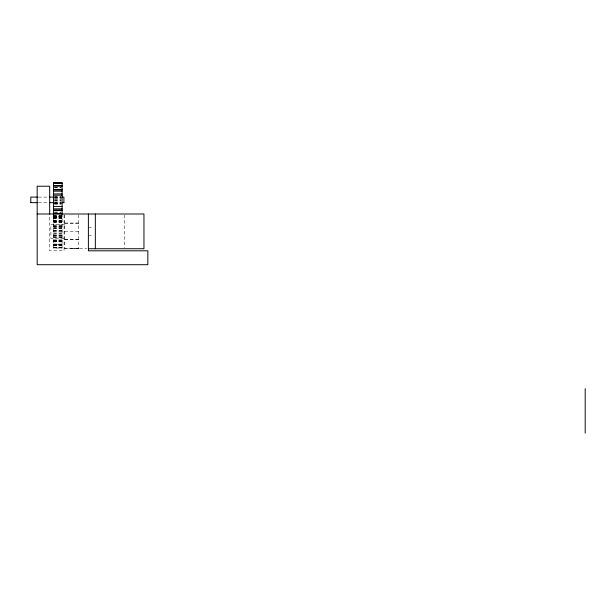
<?xml version="1.0" encoding="UTF-8"?>
<svg xmlns="http://www.w3.org/2000/svg" width="616" height="616" viewBox="0 0 616 616"><rect width="100%" height="100%" fill="white"/><g stroke="black" fill="none" stroke-linecap="round" stroke-linejoin="round"><path stroke-width="0.46" stroke-dasharray="3.08 2.31" d="M54.454 187.341L61.138 187.341M54.454 187.587L61.138 187.587M54.454 196.381L61.138 196.381M54.454 197.02L61.138 197.02M38.361 197.097L48.764 197.097M54.439 197.097L61.061 197.097M54.454 197.713L61.138 197.713M54.454 198.021L62.093 198.021M54.454 198.983L61.138 198.983M54.454 199.13L61.138 199.13M54.454 200.339L61.138 200.339M54.454 200.539L61.138 200.539M54.454 201.956L61.138 201.956M54.454 202.248L61.138 202.248M38.361 202.656L48.764 202.656M54.439 202.656L61.061 202.656M54.454 203.28L61.138 203.28M54.454 203.58L62.093 203.58M54.454 203.634L61.138 203.634M54.454 204.512L61.138 204.512M54.454 212.073L61.138 212.073M54.454 212.32L61.138 212.32M53.492 215.23L62.093 215.23M53.492 215.769L62.093 215.769M53.492 216.278L62.093 216.278M53.492 216.37L62.093 216.37M53.492 216.57L62.093 216.647M53.492 216.786L62.093 216.786M53.492 216.809L62.093 216.809M53.492 216.94L62.093 216.955M53.492 217.425L62.093 217.425M53.492 217.602L62.093 217.602M53.492 217.818L62.093 217.733M53.492 218.241L62.093 218.241M53.492 218.349L62.093 218.349M53.492 220.566L62.093 220.566M53.492 220.736L62.093 220.736M53.492 221.09L62.093 221.09M53.492 221.337L62.093 221.337M53.492 221.514L62.093 221.514M53.492 221.706L62.093 221.706M53.492 222.26L62.093 222.26M53.492 222.522L62.093 222.522M64.765 223.03L78.663 223.03M64.765 223.269L78.663 223.269M64.765 224.416L50.874 224.416L50.874 238.315L64.765 238.315M53.492 225.017L62.093 225.017M53.492 225.248L62.093 225.248M53.492 226.265L62.093 226.265M53.492 226.503L62.093 226.503M53.492 227.073L62.093 227.073M88.388 227.196L93.594 227.196M53.492 227.366L62.093 227.366M53.492 228.459L62.093 228.459M53.492 228.759L62.093 228.759M53.492 230.415L62.093 230.415M53.492 230.669L62.093 230.669M64.765 231.362L78.663 231.362M53.492 231.77L62.093 231.77M53.492 232.024L62.093 232.024M53.492 233.687L62.093 233.687M53.492 233.988L62.093 233.988M53.492 235.073L62.093 235.073M53.492 235.374L62.093 235.374M88.388 235.535L93.594 235.535M53.492 235.936L62.093 235.936M53.492 236.174L62.093 236.174M53.492 237.191L62.093 237.191M53.492 237.43L62.093 237.43M64.765 239.462L78.663 239.462M64.765 239.701L78.663 239.701M53.492 239.924L62.093 239.924M53.492 240.186L62.093 240.186M53.492 240.74L62.093 240.74M53.492 240.925L62.093 240.925M53.492 241.102L62.093 241.102M53.492 241.349L62.093 241.349M53.492 241.703L62.093 241.703M53.492 241.88L62.093 241.88M53.492 244.09L62.093 244.09M53.492 244.206L62.093 244.206M53.492 244.837L62.093 244.837M53.492 245.014L62.093 245.014M53.492 245.499L62.093 245.484M53.492 245.63L62.093 245.63M53.492 245.792L62.093 245.792M53.492 247.678L62.093 247.678M53.492 247.748L62.093 247.748M53.492 247.963L62.093 247.963M64.765 214.969L64.765 248.733L86.617 248.733M71.718 248.733L78.663 248.733L78.663 213.998M64.765 248.725L78.663 248.733M124.501 214.938L124.501 247.794M64.072 214.945L64.072 250.812L49.673 250.812L49.673 213.998M62.093 213.336L62.093 248.009L53.492 248.009L53.492 214.43M62.093 244.621L53.492 244.621L62.093 244.714"/><path stroke-width="0.92" d="M53.492 183.391L62.093 183.391M53.492 185.447L62.093 185.447M53.492 186.248L62.093 186.248M53.492 189.374L62.093 189.374M53.492 189.99L62.093 189.99M53.492 191.168L62.093 191.168M53.492 193.901L62.093 193.901M53.492 195.203L62.093 195.156M37.422 197.097L30.8 197.097L30.8 202.649M49.711 197.097L53.492 197.097M62.008 197.097L63.895 197.097L63.895 202.649M30.8 202.656L37.422 202.656M49.711 202.656L53.492 202.656M62.008 202.656L63.895 202.656M53.492 206.429L62.093 206.429M53.492 208.839L62.093 208.839M53.492 210.002L62.093 210.002M53.492 210.518L62.093 210.518M53.492 213.66L62.093 213.66M37.168 213.998L143.951 213.998L143.951 248.733L88.388 248.733M585.2 388.665L585.2 433.125M95.334 213.998L95.334 248.733M88.388 213.998L88.388 250.812L147.84 250.812L147.84 264.711L37.168 264.711L37.168 186.217L49.673 186.217L49.673 213.998M62.093 214.437L62.093 182.875L53.492 182.875L53.492 214.437M62.093 183.037L53.492 183.037L62.093 183.098"/></g></svg>
